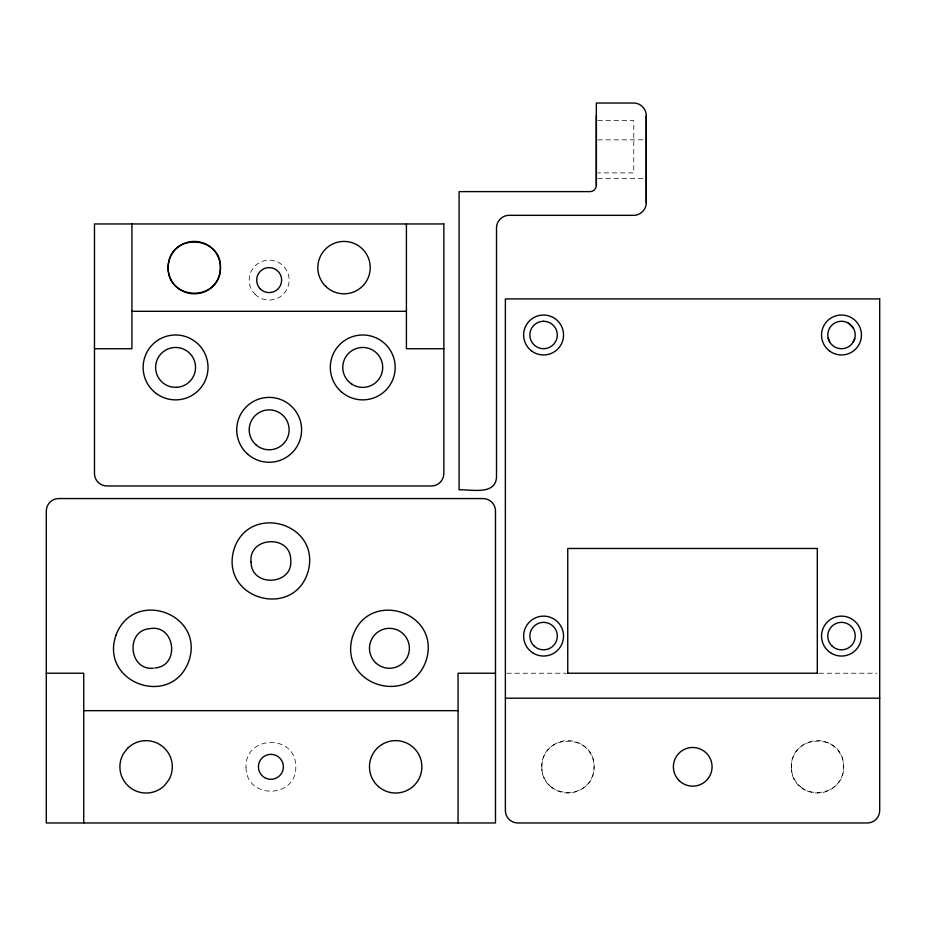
<?xml version="1.0" encoding="UTF-8"?>
<svg xmlns="http://www.w3.org/2000/svg" width="926" height="926" viewBox="0 0 926 926"><rect width="100%" height="100%" fill="white"/><g stroke="black" fill="none" stroke-linecap="round" stroke-linejoin="round"><path stroke-width="0.69" stroke-dasharray="4.63 3.47" d="M597.779 120.519L633.778 120.519L633.778 172.884L597.779 172.873M597.768 139.849L646.255 139.849M597.768 178.498L646.255 178.498M506.788 673.237L566.342 673.237M819.001 673.237L876.864 673.237M791.394 767.33C791.533 802.344 845.021 799.705 843.609 766.323C843.482 731.308 789.982 733.936 791.394 767.33M246.027 767.469C246.189 799.902 297.281 798.582 295.764 766.184C295.602 733.739 244.51 735.07 246.027 767.469M541.872 765.987C540.252 800.295 593.728 801.511 594.029 767.654C595.649 733.346 542.173 732.13 541.872 765.987M255.044 294.213A19.967 19.967 0 0 0 288.449 285.266A19.967 19.967 0 0 0 263.991 260.819A19.967 19.967 0 0 0 255.044 294.213M800.342 786.625A26.206 26.206 0 0 0 843.227 771.786A26.206 26.206 0 0 0 808.93 742.062A26.206 26.206 0 0 0 800.342 786.625M549.998 785.919A26.206 26.206 0 0 0 593.462 772.816A26.206 26.206 0 0 0 560.392 741.738A26.206 26.206 0 0 0 549.998 785.919"/><path stroke-width="1.39" d="M596.344 185.374L596.344 103.029L633.778 103.029C640.456 102.983 646.29 108.828 646.255 115.507L646.255 202.852C646.29 209.531 640.456 215.364 633.778 215.33L508.999 215.33C502.32 215.283 496.475 221.129 496.521 227.808L496.521 477.353C495.19 495.688 470.605 489.16 459.088 489.831L459.088 191.613L590.105 191.613A6.239 6.239 0 0 0 596.344 185.374L596.344 115.507M853.02 342.331L854.756 338.546M154.804 667.97C180.454 666.257 175.199 624.02 149.908 628.638C125.253 630.305 128.668 670.517 153.265 668.248M131.909 311.298L406.41 311.298M94.475 348.732L131.909 348.732L131.909 223.953M443.843 348.732L406.41 348.732L406.41 223.953M46.3 673.237L83.734 673.237L83.734 822.971M495.491 673.237L458.057 673.237L458.057 822.971M567.522 673.237L817.554 673.237M505.376 698.192L879.7 698.192M83.734 710.67L458.057 710.67M848.355 323.116L853.378 328.14M828.157 337.967L829.603 341.856M817.311 673.237L817.311 548.47L567.754 548.47L567.754 673.237M646.255 115.507L646.255 202.852M251.073 562.094C251.212 587.802 293.565 585.336 290.718 559.79C290.579 534.082 248.226 536.559 251.073 562.094M168.231 266.746C166.31 300.556 219.763 302.814 220.365 268.494C222.286 234.695 168.821 232.438 168.231 266.746M233.537 550.912C221.013 599.851 294.572 619.61 308.254 570.972C320.79 522.033 247.219 502.274 233.537 550.912M352.436 637.019C338.256 685.506 411.121 707.742 426.435 659.601C440.602 611.102 367.749 588.867 352.436 637.019M116.028 635.016C99.244 682.67 170.778 708.83 188.684 661.592C205.479 613.938 133.946 587.779 116.028 635.016M127.591 748.301L123.424 753.718A26.206 26.206 0 0 0 164.654 785.352L168.81 779.923A26.206 26.206 0 0 0 127.591 748.301M853.378 341.856L851.202 344.704A13.728 13.728 0 0 1 828.238 338.546L827.763 334.992A13.728 13.728 0 0 1 845.044 321.739A13.728 13.728 0 0 1 853.378 341.856M543.585 321.276L543.099 321.276A13.728 13.728 0 0 0 529.857 334.992L529.869 335.478A13.728 13.728 0 0 0 543.585 348.72L544.06 348.708A13.728 13.728 0 0 0 557.302 334.992L557.302 334.517A13.728 13.728 0 0 0 543.585 321.276M443.843 223.953L94.475 223.953L94.475 473.499A12.478 12.478 0 0 0 106.953 485.976L431.366 485.976A12.478 12.478 0 0 0 443.843 473.499L443.843 223.953M879.7 298.913L505.376 298.913L505.376 810.493A12.478 12.478 0 0 0 517.854 822.971L867.222 822.971A12.478 12.478 0 0 0 879.7 810.493L879.7 298.913M483.013 498.558L58.778 498.558A12.478 12.478 0 0 0 46.3 511.036L46.3 822.971L495.491 822.971L495.491 511.036A12.478 12.478 0 0 0 483.013 498.558M177.121 387.323L171.923 387.045A19.967 19.967 0 0 1 159.341 355.815A19.967 19.967 0 0 1 192.967 357.61A19.967 19.967 0 0 1 177.121 387.323M351.753 384.093A19.967 19.967 0 0 0 382.67 368.606A19.967 19.967 0 0 0 353.801 349.565A19.967 19.967 0 0 0 351.753 384.093M255.993 444.839A19.967 19.967 0 0 0 288.738 433.738A19.967 19.967 0 0 0 262.752 410.924A19.967 19.967 0 0 0 255.993 444.839M342.064 392.416A32.445 32.445 0 0 0 394.731 372.831A32.445 32.445 0 0 0 351.429 337.018A32.445 32.445 0 0 0 342.064 392.416M156.39 393.585A32.445 32.445 0 0 0 207.829 370.967A32.445 32.445 0 0 0 162.525 337.724A32.445 32.445 0 0 0 156.39 393.585M325.697 286.342A26.206 26.206 0 0 0 369.405 274.131A26.206 26.206 0 0 0 336.971 242.381A26.206 26.206 0 0 0 325.697 286.342M179.401 289.178A26.206 26.206 0 0 0 220.411 269.744A26.206 26.206 0 0 0 183.07 243.943A26.206 26.206 0 0 0 179.401 289.178M247.763 454.215A32.445 32.445 0 0 0 300.973 436.169A32.445 32.445 0 0 0 258.748 399.106A32.445 32.445 0 0 0 247.763 454.215M260.333 288.924A12.478 12.478 0 0 0 281.215 283.333A12.478 12.478 0 0 0 265.936 268.042A12.478 12.478 0 0 0 260.333 288.924M533.874 645.792A13.728 13.728 0 0 0 556.839 639.635A13.728 13.728 0 0 0 540.032 622.828A13.728 13.728 0 0 0 533.874 645.792M533.341 653.224A19.967 19.967 0 0 0 563.54 636.382A19.967 19.967 0 0 0 533.862 618.649A19.967 19.967 0 0 0 533.341 653.224M831.513 653.374A19.967 19.967 0 0 0 861.458 636.081A19.967 19.967 0 0 0 831.513 618.799A19.967 19.967 0 0 0 831.513 653.374M829.65 351.07A19.967 19.967 0 0 0 861.33 337.214A19.967 19.967 0 0 0 833.493 316.704A19.967 19.967 0 0 0 829.65 351.07M532.137 351.359A19.967 19.967 0 0 0 563.471 336.728A19.967 19.967 0 0 0 535.135 316.9A19.967 19.967 0 0 0 532.137 351.359M831.791 645.792A13.728 13.728 0 0 0 854.756 639.635A13.728 13.728 0 0 0 837.937 622.828A13.728 13.728 0 0 0 831.791 645.792M679.14 780.583A19.342 19.342 0 0 0 711.434 771.717A19.342 19.342 0 0 0 687.601 748.173A19.342 19.342 0 0 0 679.14 780.583M376.454 663.479A19.967 19.967 0 0 0 409.06 651.962A19.967 19.967 0 0 0 382.785 629.483A19.967 19.967 0 0 0 376.454 663.479M378.514 786.625A26.206 26.206 0 0 0 421.399 771.786A26.206 26.206 0 0 0 387.103 742.062A26.206 26.206 0 0 0 378.514 786.625M264.662 777.632A12.478 12.478 0 0 0 283.379 766.821A12.478 12.478 0 0 0 264.662 756.021A12.478 12.478 0 0 0 264.662 777.632"/></g></svg>
